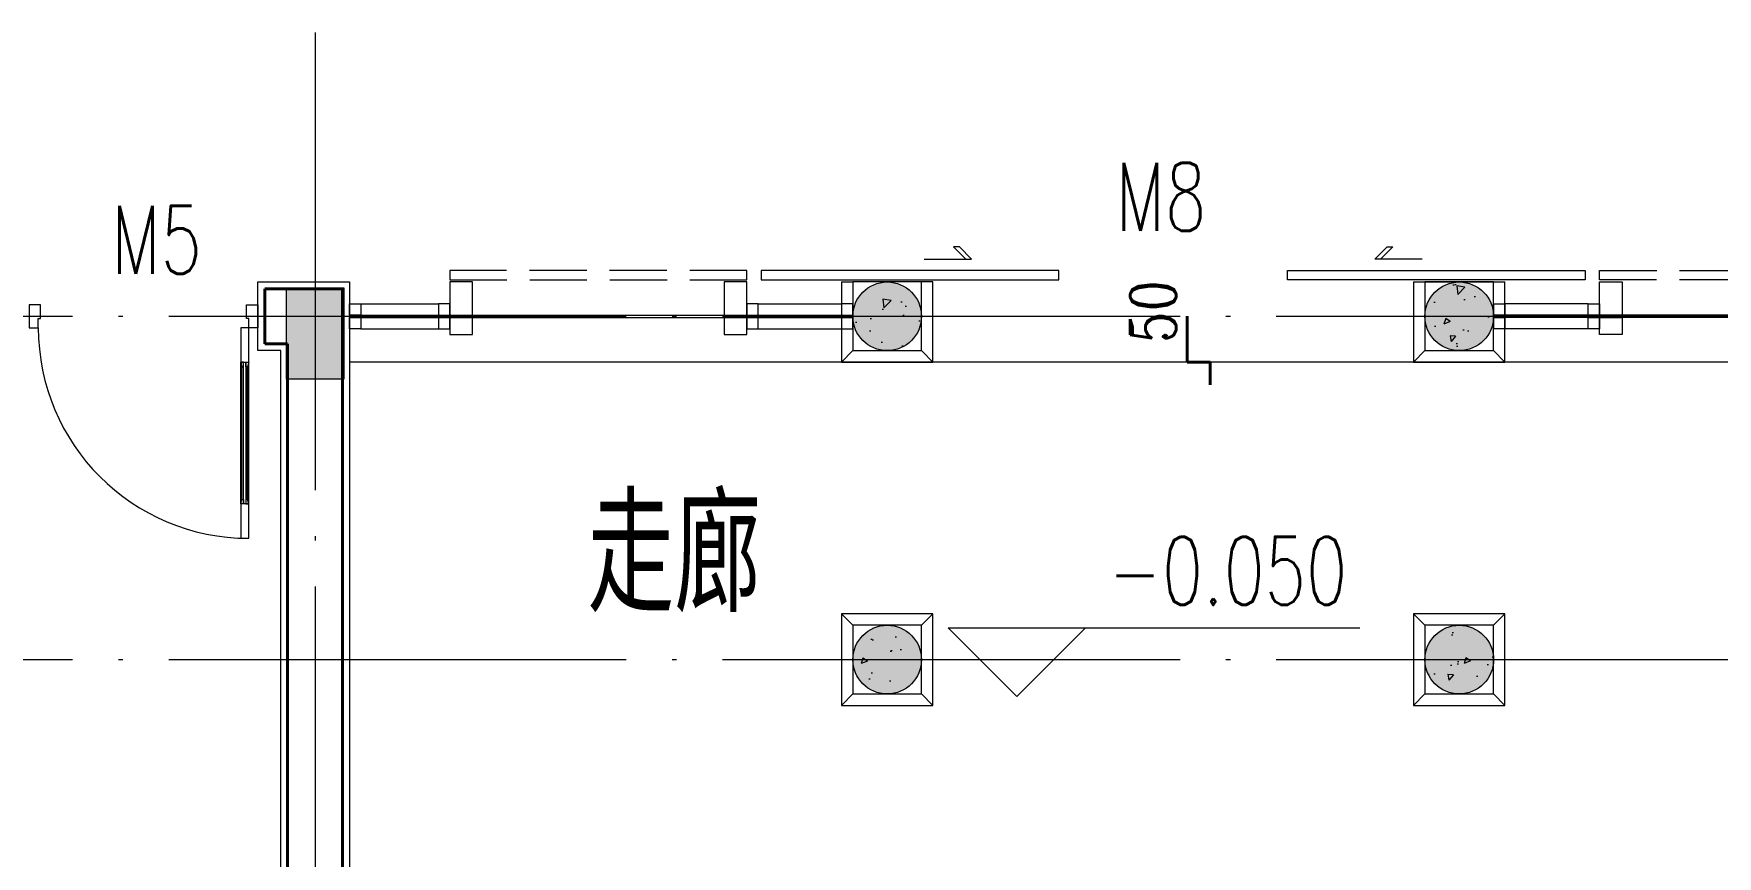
# Model space of a CAD drawing. Extents: x 577108 to 1042908, y 41950 to 81950.
# Drawn here: x 601828 to 609186, y 60267 to 63861 of the extents above; entities that cross this region are included whole.
import ezdxf
from ezdxf.enums import TextEntityAlignment as Align

# ---------------------------------------------------------------- set-up
doc = ezdxf.new("R2010")
doc.units = 0
doc.header["$LTSCALE"] = 1000
doc.header["$MEASUREMENT"] = 0
doc.linetypes.add('DASH', pattern=[0.35, 0.25, -0.1])
doc.linetypes.add('DOTE', pattern=[2.42, 2, -0.2, 0.02, -0.2])
doc.layers.get('0').update_dxf_attribs({"linetype": 'CONTINUOUS', "lineweight": 13})
for name, color, linetype, lineweight in [('COLU', 2, 'CONTINUOUS', 5), ('DIM_ELEV', 3, 'CONTINUOUS', 15), ('DOTE', 1, 'DOTE', 0), ('hatch', 8, 'CONTINUOUS', 5), ('PM-fs', 8, 'CONTINUOUS', 0), ('PUB_TEXT', 7, 'CONTINUOUS', 20), ('ROOF', 4, 'CONTINUOUS', 30), ('TX', 7, 'CONTINUOUS', 5), ('wall', 2, 'CONTINUOUS', 40), ('WINDOW', 5, 'CONTINUOUS', 15), ('WINDOW_TEXT', 7, 'CONTINUOUS', 18), ('xr-Presidential plan$0$COL', 4, 'CONTINUOUS', 5), ('xr-Presidential plan$0$HATCH', 9, 'CONTINUOUS', 5)]:
    doc.layers.add(name, color=color, linetype=linetype, lineweight=lineweight)
doc.styles.add('_TCH_DIM', font='SIMPLEX', dxfattribs={"bigfont": 'GBCBIG'})
doc.styles.add('_TCH_WINDOW', font='SIMPLEX', dxfattribs={"bigfont": 'GBCBIG'})
doc.styles.add('HZ', font='romanc.shx', dxfattribs={"width": 0.7, "bigfont": 'hzdx.shx'})
pattern_1 = [(230, (665785.92, 78504.55), (-286.9041, 25.10085), [30, -330]), (175, (665785.92, 78504.55), (55.5005, -300.8769), [24, -264]), (280.4514, (665762.02, 78506.64), (-231.4038, -275.7758), [25.4961, -280.4568]), (226.1842, (665785.92, 78424.55), (-426.8964, 66.2076), [45, -495]), (276.6356, (665750.35, 78430.06), (-373.865, -389.6471), [38.244, -420.6852]), (171.1842, (665785.92, 78424.55), (-373.8648, -389.6474), [36, -396]), (201, (665745.92, 78444.55), (-238.7628, 161.0476), [30, -330]), (146, (665745.92, 78444.55), (-97.3261, -290.06), [24, -264]), (251.4514, (665726.03, 78457.97), (-336.089, -129.0122), [25.4961, -280.4568]), (217.5, (665785.92, 78504.55), (-4.86394, -133.15754), [0, -260.8, 0, -268, 0, -265]), (187.5, (665785.92, 78504.55), (-105.2278, -157.7647), [0, -152.8, 0, -254.8, 0, -101]), (147.5, (665875.12, 78504.55), (-213.52897, 9.02195), [0, -100, 0, -312, 0, -414]), (137.5, (665915.12, 78504.55), (-233.27447, -40.042), [0, -130, 0, -207.2, 0, -294])]

msp = doc.modelspace()

# ---------------------------------------------------------------- hatches: boundary and pattern name
at = {"layer": 'hatch'}
msp.add_hatch(color=256, dxfattribs=at).paths.add_polyline_path([(602933.4301, 62751.3111), (603183.4301, 62751.3111), (603183.4301, 62351.3111), (602933.4301, 62351.3111)])
at = {"layer": 'xr-Presidential plan$0$HATCH'}
for points in [[(605408.4301, 62626.3111, 1), (605708.4301, 62626.3111, 1)], [(607908.4301, 62626.3111, 1), (608208.4301, 62626.3111, 1)], [(605708.4301, 61126.3111, 1), (605408.4301, 61126.3111, 1)], [(608208.4301, 61126.3111, 1), (607908.4301, 61126.3111, 1)]]:
    msp.add_hatch(color=7, dxfattribs=at).paths.add_polyline_path(points)
h = msp.add_hatch(dxfattribs=at)
h.set_pattern_fill('AR-CONC', color=256, scale=40, angle=360, style=0)
h.set_pattern_definition(pattern_1)
h.paths.add_polyline_path([(605408.4301, 62626.3111, 1), (605708.4301, 62626.3111, 1)])
h = msp.add_hatch(color=7, dxfattribs=at)
edge = h.paths.add_edge_path()
edge.add_arc((608058.4301, 62626.3111), 150, 0, 360)
h = msp.add_hatch(dxfattribs=at)
h.set_pattern_fill('AR-CONC', color=256, scale=40, angle=360, style=0)
h.set_pattern_definition(pattern_1)
h.paths.add_polyline_path([(607908.4301, 62626.3111, 1), (608208.4301, 62626.3111, 1)])
h = msp.add_hatch(dxfattribs=at)
h.set_pattern_fill('AR-CONC', color=256, scale=40, angle=360, style=0)
h.set_pattern_definition(pattern_1)
h.paths.add_polyline_path([(605708.4301, 61126.3111, 1), (605408.4301, 61126.3111, 1)])
h = msp.add_hatch(color=7, dxfattribs=at)
edge = h.paths.add_edge_path()
edge.add_arc((608058.4301, 61126.3111), 150, 0, 360)
h = msp.add_hatch(dxfattribs=at)
h.set_pattern_fill('AR-CONC', color=256, scale=40, angle=360, style=0)
h.set_pattern_definition(pattern_1)
h.paths.add_polyline_path([(608208.4301, 61126.3111, 1), (607908.4301, 61126.3111, 1)])

# ---------------------------------------------------------------- linework, layer by layer
for p, q in [((605358.4301, 62776.3111), (605408.4301, 62776.3111)), ((607858.4301, 62776.3111), (608258.4301, 62776.3111)), ((603257.9301, 62681.3111), (603596.9718, 62681.3111)), ((604994.8884, 62681.3111), (605358.4301, 62681.3111)), ((608621.9718, 62681.3111), (608258.4301, 62681.3111)), ((603257.9301, 62571.3111), (603596.9718, 62571.3111)), ((604994.8884, 62571.3111), (605358.4301, 62571.3111)), ((608621.9718, 62571.3111), (608258.4301, 62571.3111)), ((605408.4301, 62476.3111), (605358.4301, 62426.3111)), ((605708.4301, 62476.3111), (605758.4301, 62426.3111)), ((607908.4301, 62476.3111), (607858.4301, 62426.3111)), ((608208.4301, 62476.3111), (608258.4301, 62426.3111)), ((605408.4301, 61276.3111), (605358.4301, 61326.3111)), ((605708.4301, 61276.3111), (605758.4301, 61326.3111)), ((607908.4301, 61276.3111), (607858.4301, 61326.3111)), ((608208.4301, 61276.3111), (608258.4301, 61326.3111)), ((605408.4301, 60976.3111), (605358.4301, 60926.3111)), ((605708.4301, 60976.3111), (605758.4301, 60926.3111)), ((607908.4301, 60976.3111), (607858.4301, 60926.3111)), ((608208.4301, 60976.3111), (608258.4301, 60926.3111))]:
    msp.add_line(p, q)
for points in [[(605358.4301, 62776.3111), (605358.4301, 62426.3111), (605758.4301, 62426.3111), (605758.4301, 62776.3111), (605708.4301, 62776.3111)], [(607858.4301, 62776.3111), (607858.4301, 62426.3111), (608258.4301, 62426.3111), (608258.4301, 62776.3111)]]:
    msp.add_lwpolyline(points)
for points in [[(605408.4301, 62476.3111), (605708.4301, 62476.3111), (605708.4301, 62776.3111), (605408.4301, 62776.3111)], [(607908.4301, 62476.3111), (608208.4301, 62476.3111), (608208.4301, 62776.3111), (607908.4301, 62776.3111)], [(605358.4301, 60926.3111), (605758.4301, 60926.3111), (605758.4301, 61326.3111), (605358.4301, 61326.3111)], [(607858.4301, 60926.3111), (608258.4301, 60926.3111), (608258.4301, 61326.3111), (607858.4301, 61326.3111)], [(605408.4301, 60976.3111), (605708.4301, 60976.3111), (605708.4301, 61276.3111), (605408.4301, 61276.3111)], [(607908.4301, 60976.3111), (608208.4301, 60976.3111), (608208.4301, 61276.3111), (607908.4301, 61276.3111)]]:
    msp.add_lwpolyline(points, close=True)
at = {"layer": 'COLU'}
msp.add_lwpolyline([(602933.4301, 62751.3111), (603183.4301, 62751.3111), (603183.4301, 62351.3111), (602933.4301, 62351.3111)], close=True, dxfattribs=at)
for centre in [(608058.4301, 62626.3111), (608058.4301, 61126.3111)]:
    msp.add_circle(centre, 150, dxfattribs=at)
at = {"layer": 'DIM_ELEV'}
for p, q in [((606124.7413, 60965.6119), (605824.7413, 61265.6119)), ((605824.7413, 61265.6119), (607624.7413, 61265.6119)), ((606124.7413, 60965.6119), (606424.7413, 61265.6119))]:
    msp.add_line(p, q, dxfattribs=at)
at = {"layer": 'DOTE'}
for p, q in [((603058.4301, 71126.3111), (603058.4301, 53126.3111)), ((583058.4301, 62626.3111), (620558.4301, 62626.3111)), ((583058.4301, 61126.3111), (620558.4301, 61126.3111))]:
    msp.add_line(p, q, dxfattribs=at)
at = {"layer": 'PM-fs'}
for p, q in [((602808.4301, 62476.3111), (602808.4301, 62776.3111)), ((602808.4301, 62776.3111), (603208.4301, 62776.3111)), ((603208.4301, 62776.3111), (603208.4301, 59776.3111)), ((602908.4301, 62476.3111), (602808.4301, 62476.3111)), ((602908.4301, 58176.3111), (602908.4301, 62476.3111))]:
    msp.add_line(p, q, dxfattribs=at)
at = {"layer": 'ROOF', "color": 8, "linetype": 'DASH', "lineweight": 0}
for points in [[(604945.4718, 62826.3111), (603646.4718, 62826.3111), (603646.4718, 62786.3111), (604945.4718, 62786.3111)], [(608671.3884, 62826.3111), (609970.3884, 62826.3111), (609970.3884, 62786.3111), (608671.3884, 62786.3111)]]:
    msp.add_lwpolyline(points, close=True, dxfattribs=at)
at = {"layer": 'wall'}
for p, q in [((602838.4301, 62506.3111), (602838.4301, 62746.3111)), ((602838.4301, 62746.3111), (603178.4301, 62746.3111)), ((603178.4301, 62746.3111), (603178.4301, 59746.3111)), ((602938.4301, 62506.3111), (602838.4301, 62506.3111)), ((602938.4301, 58206.3111), (602938.4301, 62506.3111))]:
    msp.add_line(p, q, dxfattribs=at)
at = {"layer": 'wall', "color": 2}
for p, q in [((606869.7369, 62426.3111), (606869.7369, 62626.3111)), ((606969.7369, 62426.3111), (606869.7369, 62426.3111)), ((606969.7369, 62326.3111), (606969.7369, 62426.3111))]:
    msp.add_line(p, q, dxfattribs=at)
at = {"layer": 'WINDOW'}
for p, q in [((603208.4301, 62631.3111), (605408.5134, 62631.3111)), ((603208.4301, 62621.3111), (605408.5134, 62621.3111)), ((610408.4301, 62631.3111), (608258.4301, 62631.3111)), ((610408.4301, 62621.3111), (608258.4301, 62621.3111)), ((602733.4301, 61806.3111), (602733.4301, 62426.3111)), ((602738.4301, 61826.3111), (602738.4301, 62406.3111)), ((602763.4301, 61826.3111), (602763.4301, 62406.3111)), ((602768.4301, 61806.3111), (602768.4301, 62426.3111)), ((610408.4301, 62426.3111), (603208.4301, 62426.3111))]:
    msp.add_line(p, q, dxfattribs=at)
for points in [[(605720.7814, 62876.3111), (605926.8814, 62876.3111), (605873.8484, 62929.3441), (605848.8484, 62929.3441), (605901.8814, 62876.3111)], [(607896.0788, 62876.3111), (607689.9787, 62876.3111), (607743.0117, 62929.3441), (607768.0117, 62929.3441), (607714.9787, 62876.3111)]]:
    msp.add_lwpolyline(points, dxfattribs=at)
for points in [[(603745.9718, 62776.3111), (603646.4718, 62776.3111), (603646.4718, 62626.3111), (603745.9718, 62626.3111)], [(604945.4718, 62776.3111), (604845.9718, 62776.3111), (604845.9718, 62626.3111), (604945.4718, 62626.3111)], [(606308.4301, 62826.3111), (605008.4301, 62826.3111), (605008.4301, 62786.3111), (606308.4301, 62786.3111)], [(607308.4301, 62826.3111), (608608.4301, 62826.3111), (608608.4301, 62786.3111), (607308.4301, 62786.3111)], [(608671.3884, 62776.3111), (608770.8884, 62776.3111), (608770.8884, 62626.3111), (608671.3884, 62626.3111)], [(601858.4301, 62676.3111), (601808.4301, 62676.3111), (601808.4301, 62576.3111), (601848.4301, 62576.3111), (601848.4301, 62616.3111), (601858.4301, 62616.3111)], [(602758.4301, 62676.3111), (602808.4301, 62676.3111), (602808.4301, 62576.3111), (602768.4301, 62576.3111), (602768.4301, 62616.3111), (602758.4301, 62616.3111)], [(603208.4301, 62681.3111), (603257.9301, 62681.3111), (603257.9301, 62631.3111), (603208.4301, 62631.3111)], [(603208.4301, 62621.3111), (603257.9301, 62621.3111), (603257.9301, 62571.3111), (603208.4301, 62571.3111)], [(603646.4718, 62681.3111), (603596.9718, 62681.3111), (603596.9718, 62631.3111), (603646.4718, 62631.3111)], [(603646.4718, 62621.3111), (603596.9718, 62621.3111), (603596.9718, 62571.3111), (603646.4718, 62571.3111)], [(603745.9718, 62621.3111), (603646.4718, 62621.3111), (603646.4718, 62546.3111), (603745.9718, 62546.3111)], [(604945.4718, 62621.3111), (604845.9718, 62621.3111), (604845.9718, 62546.3111), (604945.4718, 62546.3111)], [(604994.8884, 62681.3111), (604945.3884, 62681.3111), (604945.3884, 62631.3111), (604994.8884, 62631.3111)], [(604994.8884, 62621.3111), (604945.3884, 62621.3111), (604945.3884, 62571.3111), (604994.8884, 62571.3111)], [(605407.9301, 62681.3111), (605358.4301, 62681.3111), (605358.4301, 62631.3111), (605407.9301, 62631.3111)], [(605407.9301, 62621.3111), (605358.4301, 62621.3111), (605358.4301, 62571.3111), (605407.9301, 62571.3111)], [(608208.9301, 62681.3111), (608258.4301, 62681.3111), (608258.4301, 62631.3111), (608208.9301, 62631.3111)], [(608208.9301, 62621.3111), (608258.4301, 62621.3111), (608258.4301, 62571.3111), (608208.9301, 62571.3111)], [(608621.9718, 62681.3111), (608671.4718, 62681.3111), (608671.4718, 62631.3111), (608621.9718, 62631.3111)], [(608621.9718, 62621.3111), (608671.4718, 62621.3111), (608671.4718, 62571.3111), (608621.9718, 62571.3111)], [(608671.3884, 62621.3111), (608770.8884, 62621.3111), (608770.8884, 62546.3111), (608671.3884, 62546.3111)], [(602733.4301, 62426.3111), (602768.4301, 62426.3111), (602768.4301, 62576.3111), (602733.4301, 62576.3111)], [(602733.4301, 62426.3111), (602738.4301, 62406.3111), (602745.9301, 62406.3111), (602745.9301, 62426.3111)], [(602755.9301, 62425.3111), (602755.9301, 61807.3111), (602745.9301, 61807.3111), (602745.9301, 62425.3111)], [(602768.4301, 62426.3111), (602763.4301, 62406.3111), (602755.9301, 62406.3111), (602755.9301, 62426.3111)], [(602733.4301, 61806.3111), (602738.4301, 61826.3111), (602745.9301, 61826.3111), (602745.9301, 61806.3111)], [(602768.4301, 61806.3111), (602763.4301, 61826.3111), (602755.9301, 61826.3111), (602755.9301, 61806.3111)], [(602733.4301, 61656.3111), (602768.4301, 61656.3111), (602768.4301, 61806.3111), (602733.4301, 61806.3111)]]:
    msp.add_lwpolyline(points, close=True, dxfattribs=at)
msp.add_arc((602768.4301, 62576.3111), 920, 180, 269.99999994, dxfattribs=at)
at = {"layer": 'xr-Presidential plan$0$COL'}
for centre in [(605558.4301, 62626.3111), (605558.4301, 62626.3111), (608058.4301, 62626.3111), (608058.4301, 62626.3111), (605558.4301, 61126.3111), (605558.4301, 61126.3111), (608058.4301, 61126.3111), (608058.4301, 61126.3111)]:
    msp.add_circle(centre, 150, dxfattribs=at)

# ---------------------------------------------------------------- texts
at = {"layer": 'PUB_TEXT', "style": '_TCH_DIM', "width": 0.705882}
msp.add_text('-0.050', height=297.5, dxfattribs=at).set_placement((606524.7413, 61365.6119))
at = {"layer": 'TX', "style": 'HZ', "width": 0.8}
msp.add_text('50', height=200, rotation=90, dxfattribs=at).set_placement((606820.761, 62647.8305), align=Align.CENTER)
msp.add_text('走廊', height=500, dxfattribs=at).set_placement((604248.4057, 61334.3545))
at = {"layer": 'WINDOW_TEXT', "style": '_TCH_WINDOW', "width": 0.705882}
for s, p in [('M8', (606557.1006, 62999.8526)), ('M5', (602167.4088, 62812.069))]:
    msp.add_text(s, height=297.5, dxfattribs=at).set_placement(p)

doc.saveas('drawing.dxf')
